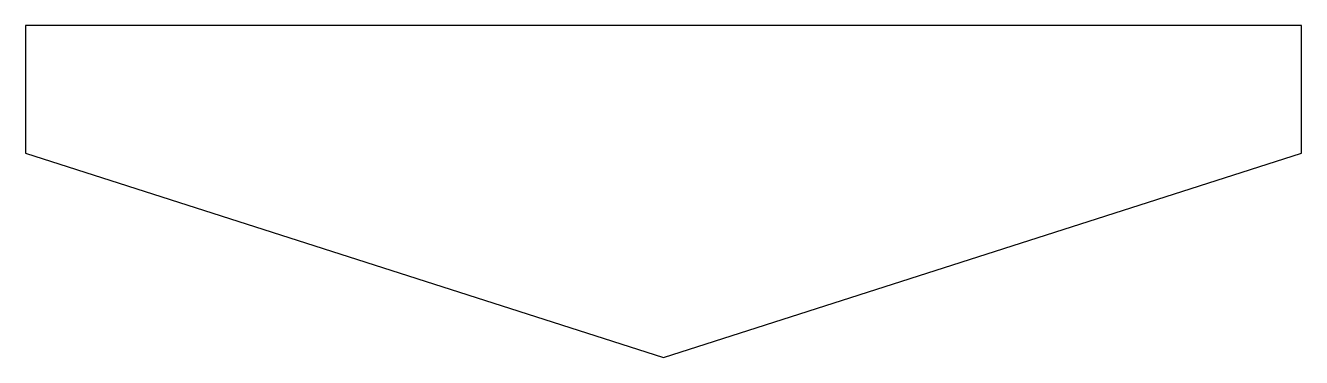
# Model space of a CAD drawing. Header units: millimetres. Extents: x 0.008 to 0.0085, y 0.00137 to 0.0015.
import ezdxf

# ---------------------------------------------------------------- set-up
doc = ezdxf.new("R2010")
doc.units = ezdxf.units.MM
doc.layers.add('默认值', color=18, linetype='Continuous', true_color=0x000000)

msp = doc.modelspace()

# ---------------------------------------------------------------- linework, layer by layer
at = {"layer": '默认值'}
msp.add_lwpolyline([(0.0085, 0.00145), (0.0085, 0.0015), (0.008, 0.0015), (0.008, 0.00145), (0.00825, 0.00137)], close=True, dxfattribs=at)

doc.saveas('drawing.dxf')
